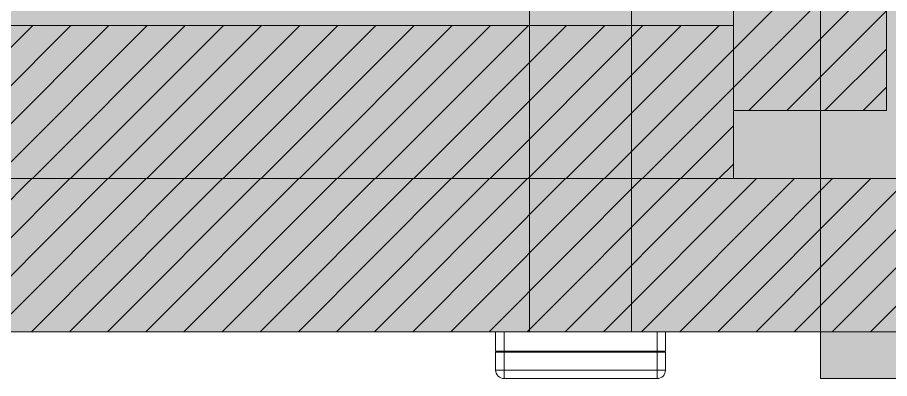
# Model space of a CAD drawing. Header units: millimetres. Extents: x 126 to 12547, y 1644 to 26714.
# Drawn here: x 9293.6 to 9396.2, y 3259.5 to 3302 of the extents above; entities that cross this region are included whole.
import ezdxf

# ---------------------------------------------------------------- set-up
doc = ezdxf.new("R2010")
doc.units = ezdxf.units.MM
for name, color, linetype, lineweight in [('F_ARREDI', 7, 'Continuous', 5), ('F_FERRAMENTA', 253, 'Continuous', 5), ('F_MULTI laminato OPACO', 1, 'Continuous', 5), ('F_MULTI laminato OPACO_retino', 1, 'Continuous', 5), ('F_MULTI tessuto', 151, 'Continuous', 5), ('F_MULTI_tessuto_retino', 8, 'Continuous', 5)]:
    doc.layers.add(name, color=color, linetype=linetype, lineweight=lineweight)
doc.layers.add('TRATTEGGI - Hatch', color=7, linetype='Continuous')

# ---------------------------------------------------------------- blocks, each defined once
blk = doc.blocks.new('CASSETTIERA INTERNA_armadi_sez._..........')
at = {"layer": 'F_MULTI laminato OPACO_retino'}
h = blk.add_hatch(color=9, dxfattribs=at)
h.dxf.hatch_style = 1
h.paths.add_polyline_path([(737308.41, 530376.8), (737838.41, 530376.8), (737838.41, 529835.8), (737308.41, 529835.8)])
at = {"layer": 'F_MULTI laminato OPACO_retino', "true_color": 0x636466, "transparency": 33554503}
h = blk.add_hatch(dxfattribs=at)
h.set_pattern_fill('ANSI31', color=251)
h.paths.add_polyline_path([(737838.41, 530025.8), (737856.41, 530025.8), (737856.41, 529843.8), (737838.41, 529843.8)])
h = blk.add_hatch(dxfattribs=at)
h.set_pattern_fill('ANSI31', color=251)
h.paths.add_polyline_path([(737308.41, 529853.8), (737838.41, 529853.8), (737838.41, 529835.8), (737308.41, 529835.8)])
at = {"layer": 'TRATTEGGI - Hatch', "true_color": 0xc7c8ca}
h = blk.add_hatch(color=9, dxfattribs=at)
h.dxf.hatch_style = 1
h.paths.add_polyline_path([(737838.41, 530025.8), (737856.41, 530025.8), (737856.41, 529843.8), (737838.41, 529843.8)])
h = blk.add_hatch(color=9, dxfattribs=at)
h.dxf.hatch_style = 1
h.paths.add_polyline_path([(737308.41, 529853.8), (737838.41, 529853.8), (737838.41, 529835.8), (737308.41, 529835.8)])
at = {"layer": 'F_MULTI tessuto'}
for points in [[(737308.41, 530376.8), (737838.41, 530376.8), (737838.41, 529835.8), (737308.41, 529835.8)], [(737838.41, 530025.8), (737856.41, 530025.8), (737856.41, 529843.8), (737838.41, 529843.8)], [(737308.41, 529853.8), (737838.41, 529853.8), (737838.41, 529835.8), (737308.41, 529835.8)]]:
    blk.add_lwpolyline(points, close=True, dxfattribs=at)
blk = doc.blocks.new('ARMADIO_camera master_sez._2')
at = {"layer": 'F_MULTI_tessuto_retino', "true_color": 0x636466}
h = blk.add_hatch(color=251, dxfattribs=at)
h.dxf.hatch_style = 1
h.paths.add_polyline_path([(737831.67, 531910.3), (737891.67, 531910.3), (737891.67, 529830.3), (737831.67, 529830.3)])
at = {"layer": 'F_MULTI_tessuto_retino', "true_color": 0x939598}
h = blk.add_hatch(color=252, dxfattribs=at)
h.dxf.hatch_style = 1
h.paths.add_polyline_path([(737273.41, 529835.8), (737853.41, 529835.8), (737853.41, 531875.8), (737273.41, 531875.8)])
at = {"layer": 'F_MULTI_tessuto_retino', "true_color": 0x636466, "transparency": 33554503}
h = blk.add_hatch(dxfattribs=at)
h.set_pattern_fill('ANSI31', color=251)
h.set_pattern_definition([(45, (-18, 18), (-2.24506403, 2.24506403), [])])
h.paths.add_polyline_path([(737273.41, 529853.8), (737853.41, 529853.8), (737853.41, 529835.8), (737273.41, 529835.8)])
at = {"layer": 'F_MULTI_tessuto_retino'}
h = blk.add_hatch(color=9, dxfattribs=at)
h.dxf.hatch_style = 1
h.paths.add_polyline_path([(737273.41, 529853.8), (737853.41, 529853.8), (737853.41, 529835.8), (737273.41, 529835.8)])
at = {"layer": 'F_FERRAMENTA'}
for p, q in [((737797.41, 529835.8), (737797.41, 529911.3)), ((737809.41, 529835.8), (737809.41, 529911.3)), ((737793.41, 529835.8), (737813.41, 529835.8)), ((737793.41, 529833.5), (737793.41, 529835.8)), ((737794.41, 529833.5), (737794.41, 529835.8)), ((737812.41, 529833.5), (737812.41, 529835.8)), ((737813.41, 529833.5), (737813.41, 529835.8)), ((737793.41, 529833.5), (737813.41, 529833.5)), ((737793.41, 529833.4), (737813.41, 529833.4)), ((737793.41, 529831.3), (737793.41, 529833.4)), ((737794.41, 529831.3), (737794.41, 529833.4)), ((737794.66, 529833.4), (737794.66, 529833.5)), ((737795.66, 529833.4), (737795.66, 529833.5)), ((737811.16, 529833.4), (737811.16, 529833.5)), ((737812.16, 529833.4), (737812.16, 529833.5)), ((737812.41, 529831.3), (737812.41, 529833.4)), ((737813.41, 529831.3), (737813.41, 529833.4)), ((737793.41, 529831.3), (737813.41, 529831.3)), ((737794.41, 529830.3), (737794.41, 529831.3)), ((737812.41, 529830.3), (737812.41, 529831.3)), ((737794.41, 529830.3), (737812.41, 529830.3))]:
    blk.add_line(p, q, dxfattribs=at)
for centre, start, end in [((737794.41, 529831.3), 180, 270), ((737812.41, 529831.3), 270, 0)]:
    blk.add_arc(centre, 1, start, end, dxfattribs=at)
at = {"layer": 'F_MULTI laminato OPACO', "color": 5}
blk.add_lwpolyline([(737831.67, 531910.3), (737891.67, 531910.3), (737891.67, 529830.3), (737831.67, 529830.3)], close=True, dxfattribs=at)
at = {"layer": 'F_MULTI tessuto'}
for points in [[(737273.41, 529835.8), (737853.41, 529835.8), (737853.41, 531875.8), (737273.41, 531875.8)], [(737273.41, 529853.8), (737853.41, 529853.8), (737853.41, 529835.8), (737273.41, 529835.8)]]:
    blk.add_lwpolyline(points, close=True, dxfattribs=at)
at = {"layer": 'F_ARREDI', "lineweight": 5}
blk.add_blockref('CASSETTIERA INTERNA_armadi_sez._..........', (-17, 18), dxfattribs=at)

msp = doc.modelspace()

# ---------------------------------------------------------------- block references
at = {"layer": 'F_ARREDI', "color": 2, "lineweight": 5}
msp.add_blockref('ARMADIO_camera master_sez._2', (-728443.55, -526570.76), dxfattribs=at)

doc.saveas('drawing.dxf')
